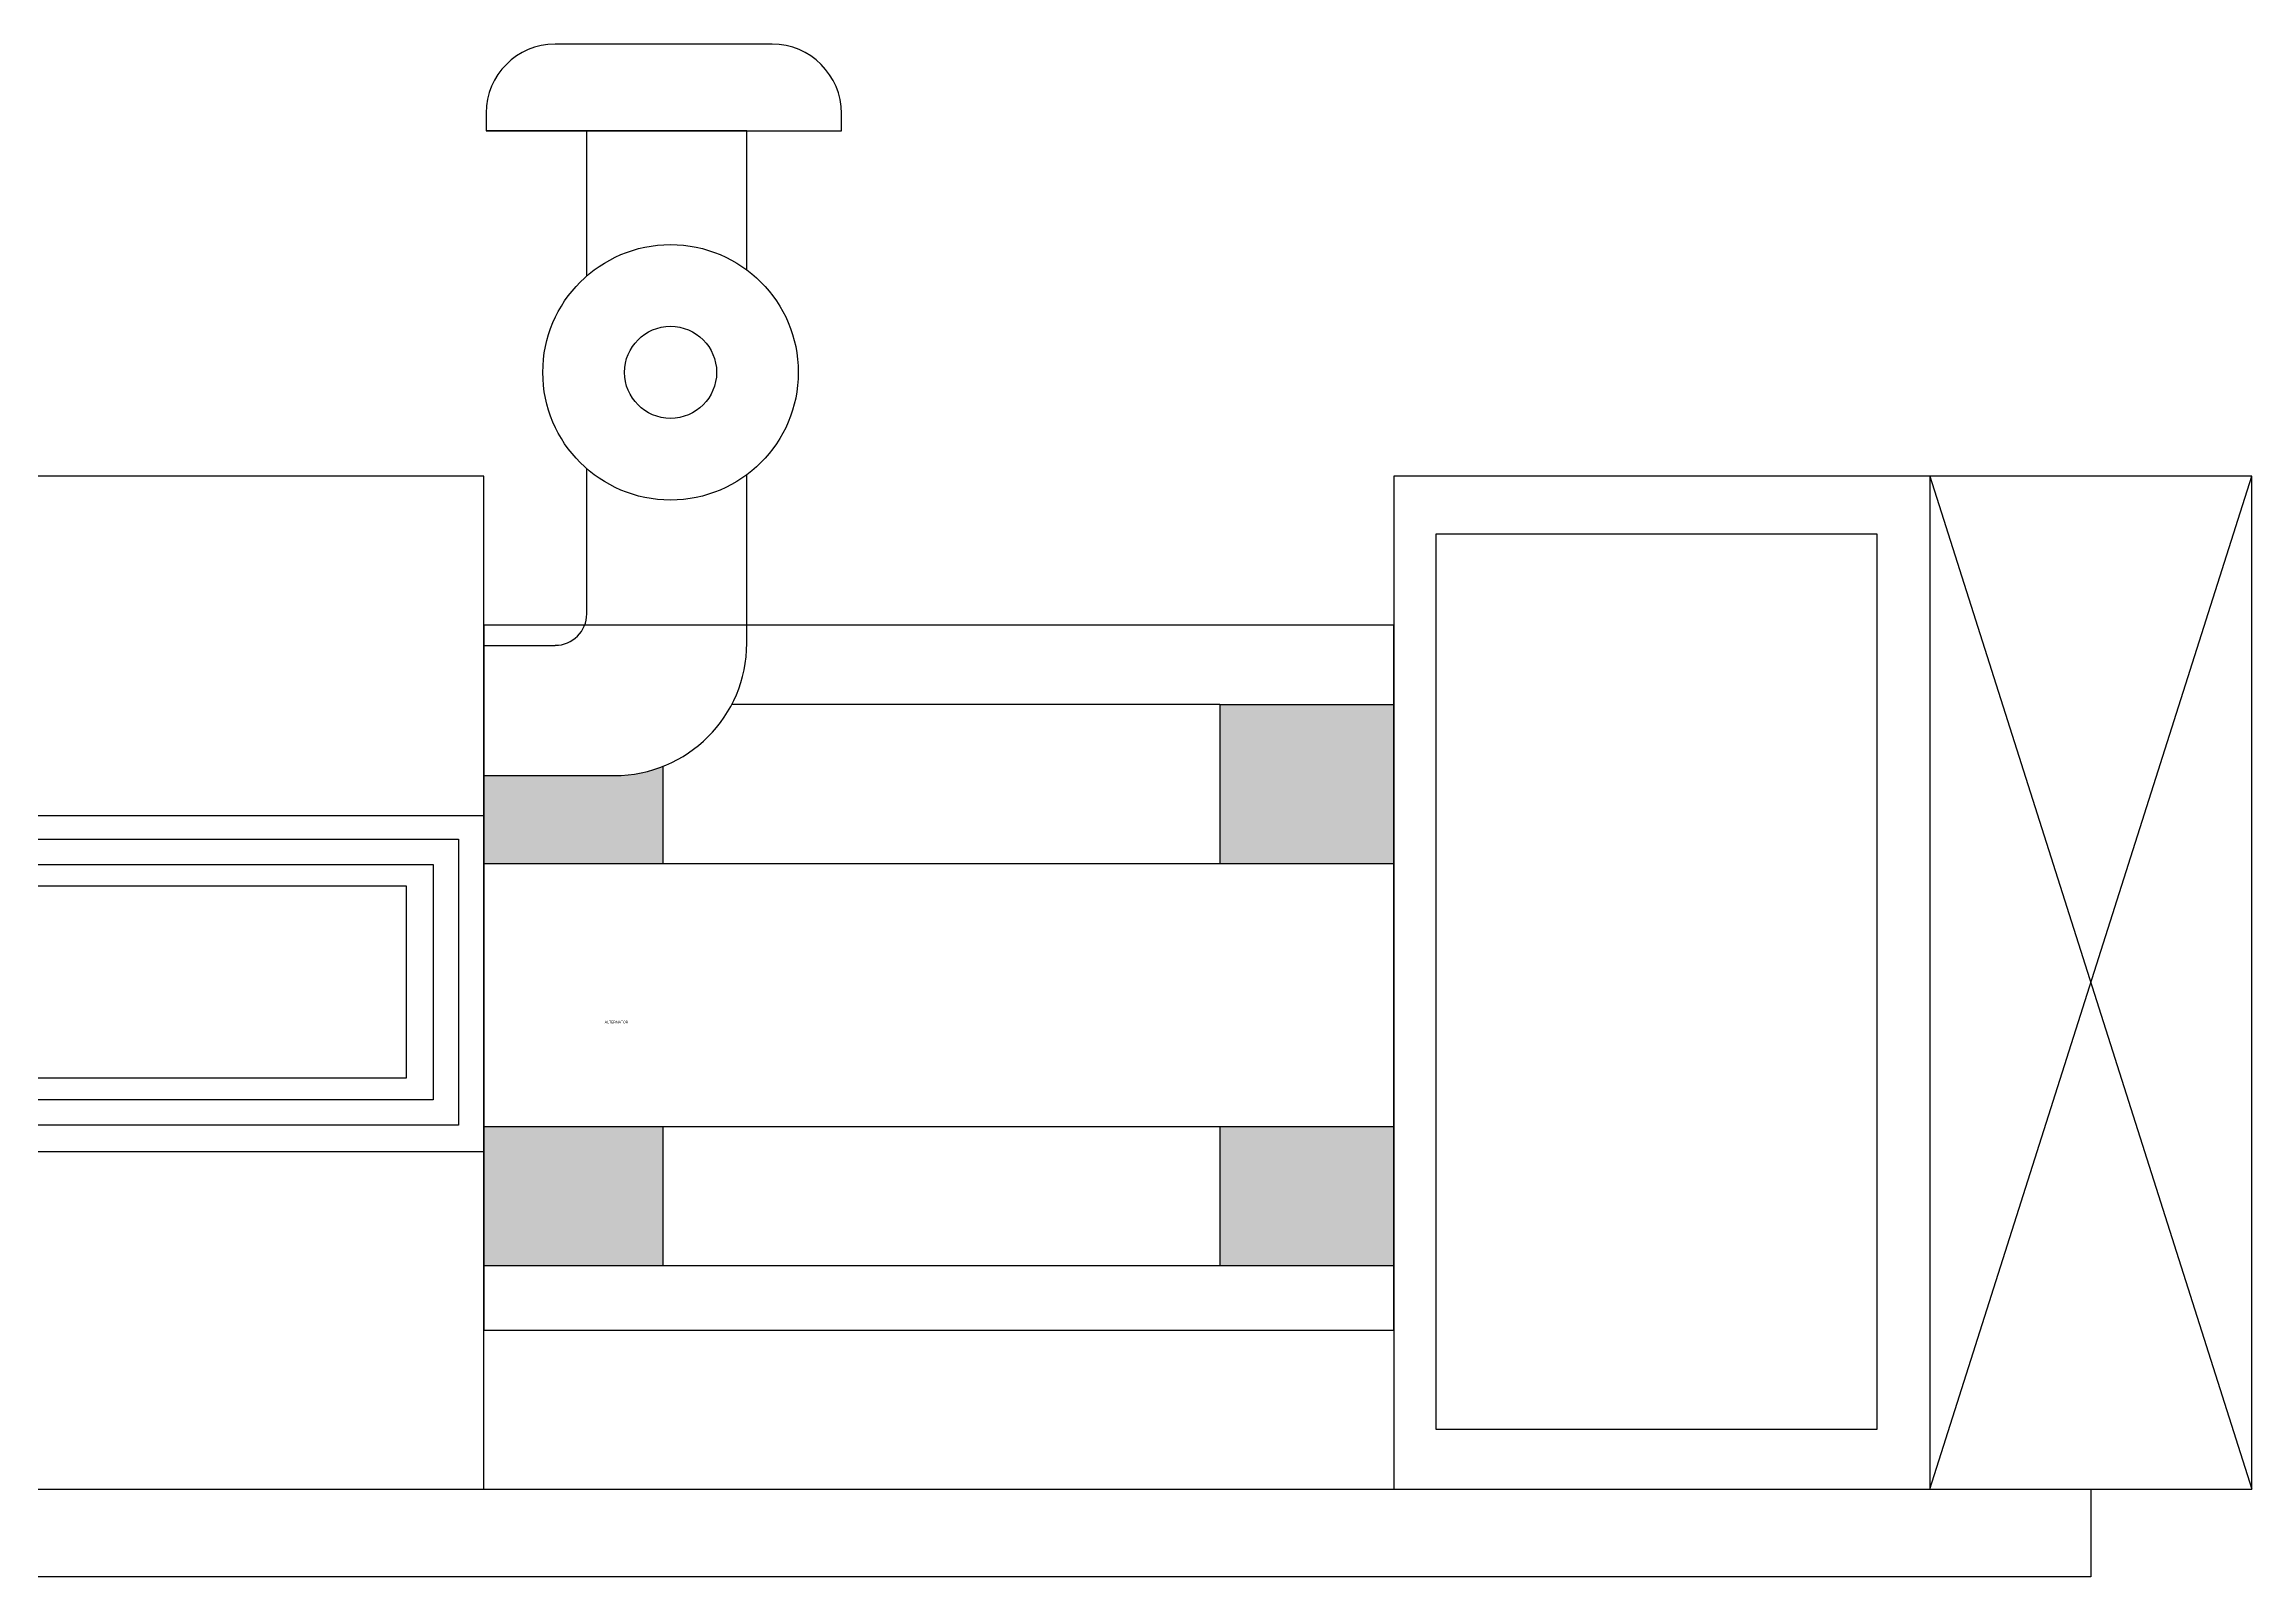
# Model space of a CAD drawing. Header units: millimetres. Extents: x 98 to 6111, y 392 to 5037.
# Drawn here: x 3914 to 6111, y 392 to 1918 of the extents above; entities that cross this region are included whole.
import ezdxf

# ---------------------------------------------------------------- set-up
doc = ezdxf.new("R2010")
doc.units = ezdxf.units.MM
doc.styles.get("Standard").update_dxf_attribs({"font": 'arial.ttf'})

msp = doc.modelspace()

# ---------------------------------------------------------------- hatches: boundary and pattern name
h = msp.add_hatch()
h.set_pattern_fill('HEX', color=256)
h.paths.add_polyline_path([(4529.9, 1189.6), (4529.9, 1198.8, -0.094062), (4481.7, 1189.6), (4351.8, 1189.6), (4351.8, 1102.2), (4529.9, 1102.2)])
h.paths.add_polyline_path([(5257.2, 1260.3), (5084.1, 1260.3), (5084.1, 1102.2), (5257.2, 1102.2)])
h.paths.add_polyline_path([(5257.2, 840.3), (5084.1, 840.3), (5084.1, 701.9), (5257.2, 701.9)])
h.paths.add_polyline_path([(4529.9, 840.3), (4351.8, 840.3), (4351.8, 701.9), (4529.9, 701.9)])

# ---------------------------------------------------------------- linework, layer by layer
for p, q in [((4638.5, 1917.5), (4422.5, 1917.5)), ((4354, 1849), (4354, 1831.2)), ((4707.6, 1831.2), (4707.6, 1848.5)), ((4613.3, 1831.2), (4354, 1831.2)), ((4354, 1831.2), (4707.6, 1831.2)), ((4454.2, 1686.8), (4454.2, 1831.2)), ((4613.3, 1692.9), (4613.3, 1831.2)), ((4454.2, 1350.6), (4454.2, 1495)), ((4613.3, 1321.2), (4613.3, 1488.8)), ((5790.9, 1487.6), (5790.9, 479.5)), ((5790.9, 479.5), (6111.2, 1487.6)), ((5790.9, 1487.6), (6111.2, 479.5)), ((4351.8, 1319.1), (4351.8, 1319.1)), ((4351.8, 1319.1), (4422.7, 1319.1)), ((4351.8, 1260.3), (4351.8, 1260.3)), ((5084.1, 1260.3), (4598.3, 1260.3)), ((5084.1, 1260.3), (5084.1, 1102.2)), ((5084.1, 1260.3), (5257.2, 1260.3)), ((4351.8, 1189.6), (4351.8, 1189.6)), ((4351.8, 1189.6), (4481.7, 1189.6)), ((4529.9, 1198.8), (4529.9, 1102.2)), ((4529.9, 1189.6), (4529.9, 1102.2)), ((3258.6, 1149.7), (4351.8, 1149.7)), ((4351.8, 1156.5), (4351.8, 1156.5)), ((5257.2, 1156.5), (5257.2, 1156.5)), ((4351.8, 1102.2), (5257.2, 1102.2)), ((4351.8, 840.3), (5257.2, 840.3)), ((4529.9, 840.3), (4529.9, 701.9)), ((5084.1, 840.3), (5084.1, 701.9)), ((3854, 815.4), (4351.8, 815.4)), ((4351.8, 701.9), (5257.2, 701.9))]:
    msp.add_line(p, q)
for points in [[(2315.4, 1487.6), (1605.7, 1487.6), (1605.7, 479.5), (4351.8, 479.5), (4351.8, 1487.6), (3463.4, 1487.6)], [(3269, 1126.3), (4326.6, 1126.3), (4326.6, 841.8), (3854, 841.8)], [(3280.3, 1101.1), (4301.4, 1101.1), (4301.4, 867), (2422, 867), (2422, 1101.1), (2564.6, 1101.1)], [(3289.8, 1079.9), (4274.3, 1079.9), (4274.3, 888.3), (3854, 888.3)]]:
    msp.add_lwpolyline(points)
for points in [[(5257.2, 479.5), (6111.2, 479.5), (6111.2, 1487.6), (5257.2, 1487.6)], [(5299.5, 1430.3), (5738, 1430.3), (5738, 538.8), (5299.5, 538.8)], [(5257.2, 1339.4), (4351.8, 1339.4), (4351.8, 637.6), (5257.2, 637.6)], [(1679.4, 479.5), (5951.1, 479.5), (5951.1, 392.1), (1679.4, 392.1)]]:
    msp.add_lwpolyline(points, close=True)
for radius in [127.1, 45.8]:
    msp.add_circle((4537.5, 1590.9), radius)
for centre, radius, start, end in [((4422.5, 1849), 68.5, 90, 180), ((4638.5, 1848.5), 69.1, 0, 90), ((4422.7, 1350.6), 31.4, 270, 0), ((4481.7, 1321.2), 131.6, 270, 0)]:
    msp.add_arc(centre, radius, start, end)

# ---------------------------------------------------------------- texts
at = {"color": 250, "insert": (4472, 945.5), "char_height": 2.5, "attachment_point": 1}
msp.add_mtext_dynamic_manual_height_columns('ALTERNATOR', width=377.337, gutter_width=12.5, heights=[0], dxfattribs=at)

doc.saveas('drawing.dxf')
